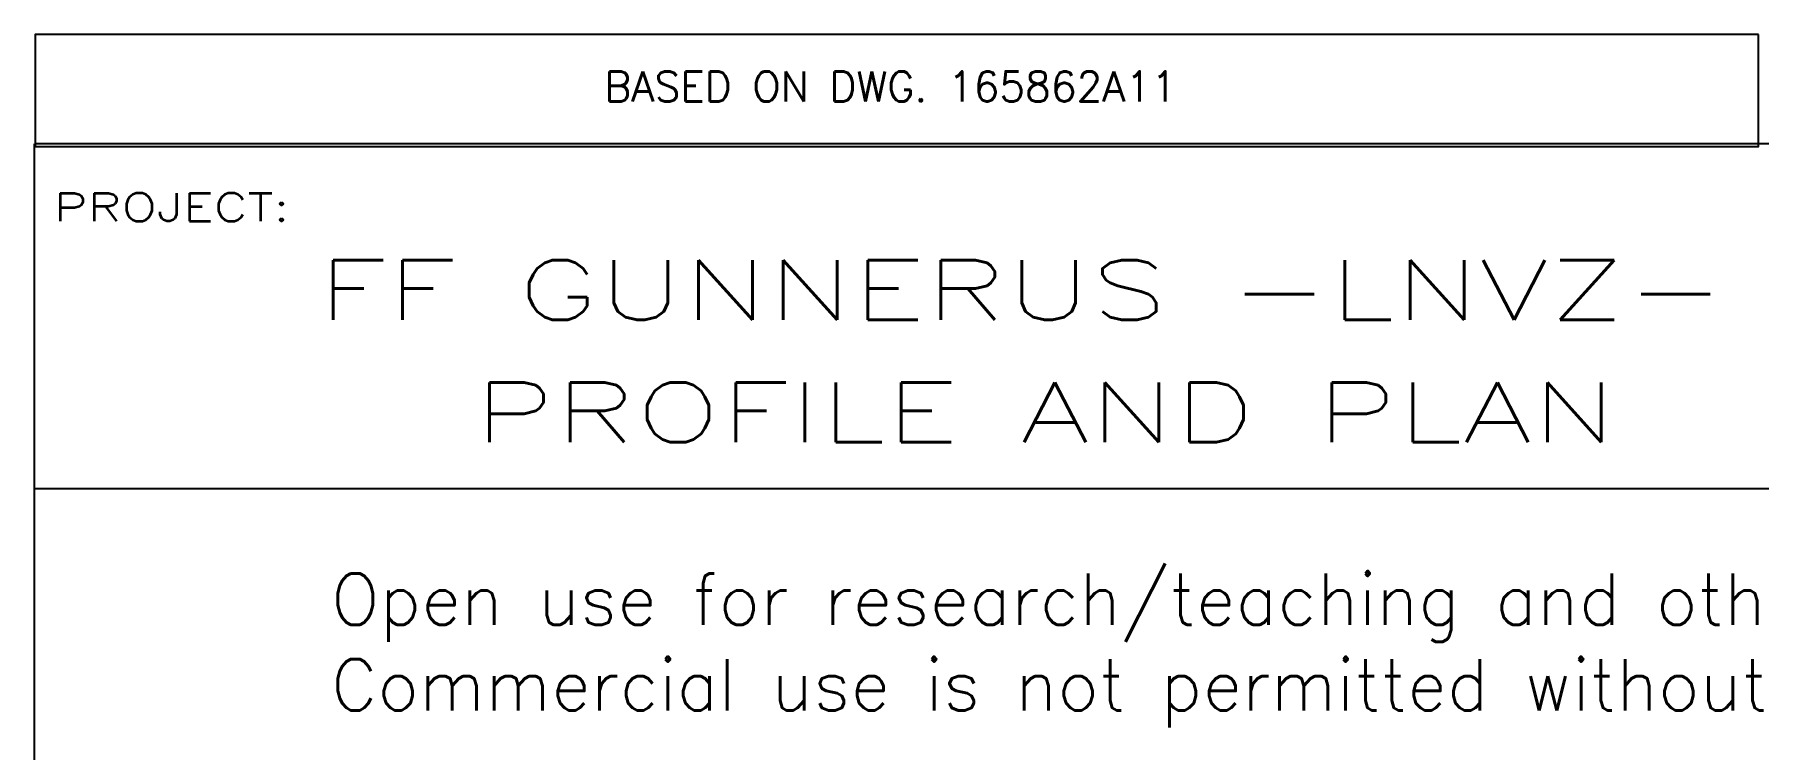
# Model space of a CAD drawing. Extents: x -86245 to 167090, y -69122 to 58950.
# Drawn here: x 72700 to 77880, y 3046 to 5193 of the extents above; entities that cross this region are included whole.
import ezdxf
from ezdxf.enums import TextEntityAlignment as Align

# ---------------------------------------------------------------- set-up
doc = ezdxf.new("R2010")
doc.units = 0
doc.header["$LTSCALE"] = 250
doc.layers.get('0').update_dxf_attribs({"linetype": 'CONTINUOUS'})
for name, color, linetype in [('Rev A11', 7, 'CONTINUOUS'), ('S0CO1', 1, 'CONTINUOUS'), ('S0TX2', 2, 'CONTINUOUS')]:
    doc.layers.add(name, color=color, linetype=linetype)
doc.styles.add('ROMANS', font='romans.shx', dxfattribs={"height": 125})
doc.styles.add('Romans500', font='romans.shx', dxfattribs={"width": 0.8, "height": 500})

# ---------------------------------------------------------------- blocks, each defined once
blk = doc.blocks.new('TF-2')
at = {"color": 4, "transparency": 33554687}
for p, q in [((0, 81.276), (-168, 81.276)), ((-168, 0), (-168, 81.276)), ((-168, 64), (0, 64))]:
    blk.add_line(p, q, dxfattribs=at)
at = {"color": 1, "transparency": 33554687, "style": 'ROMANS', "width": 1.35}
blk.add_text('PROJECT:', height=1.4, dxfattribs=at).set_placement((-167.039, 77.4))
at = {"color": 4, "transparency": 33554687, "style": 'ROMANS', "width": 1.5}
for tag, p in [('PROSJ', (-118.505, 73.949)), ('DRAWING', (-117.319, 67.819))]:
    blk.add_attdef(tag, text='', height=3, dxfattribs=at).set_placement(p, align=Align.MIDDLE)
at = {"color": 4, "transparency": 33554687, "style": 'ROMANS'}
for tag, p in [('SCALE', (-56.642, 73.215)), ('SHEET', (-23.606, 73.082))]:
    blk.add_attdef(tag, text='', height=2.2, dxfattribs=at).set_placement(p, align=Align.MIDDLE)
at = {"color": 3, "transparency": 33554687, "style": 'ROMANS'}
for tag, p in [('SCALE2', (-57.398, 69.851)), ('SCALE3', (-57.356, 67.08))]:
    blk.add_attdef(tag, text='', height=1.5, dxfattribs=at).set_placement(p, align=Align.MIDDLE)

msp = doc.modelspace()

# ---------------------------------------------------------------- linework, layer by layer
at = {"layer": 'S0CO1'}
msp.add_lwpolyline([(77879.563, 5192.698), (72701.913, 5192.698), (72701.913, 4855.949), (77879.563, 4855.949)], close=True, dxfattribs=at)

# ---------------------------------------------------------------- block references
at = {"layer": 'Rev A11'}
ref = msp.add_blockref('TF-2', (82767.164, -5.852), dxfattribs=dict(at, xscale=59.92264314209993, yscale=59.92264314209993, zscale=59.92264314209993))
ref.add_attrib('PROSJ', 'FF GUNNERUS -LNVZ-', dxfattribs={"layer": '0', "color": 4, "transparency": 33554687, "height": 179.76793, "style": 'ROMANS', "width": 1.5}).set_placement((75666.019, 4425.397), align=Align.MIDDLE)
ref.add_attrib('DRAWING', 'PROFILE AND PLAN', dxfattribs={"layer": '0', "color": 4, "transparency": 33554687, "height": 179.76793, "style": 'ROMANS', "width": 1.5}).set_placement((75737.11, 4058.064), align=Align.MIDDLE)

# ---------------------------------------------------------------- texts
at = {"color": 1, "transparency": 33554687, "insert": (73591.535, 3574.415), "char_height": 154.246327, "width": 8650.50142, "attachment_point": 1, "style": 'ROMANS'}
msp.add_mtext('{\\Fromans|c129;O}pen use for research/teaching and other non-commercial activities\\P{\\Fromans|c129;Commercial use is not permitted without approval} ({\\Fromans|c129;CC BY-}NC{\\Fromans|c129; 4.0})', dxfattribs=at)
at = {"layer": 'S0TX2', "style": 'Romans500'}
msp.add_text('BASED ON DWG. 165862A11', height=90.20062, dxfattribs=at).set_placement((75272.212, 5036.802), align=Align.MIDDLE_CENTER)

doc.saveas('drawing.dxf')
